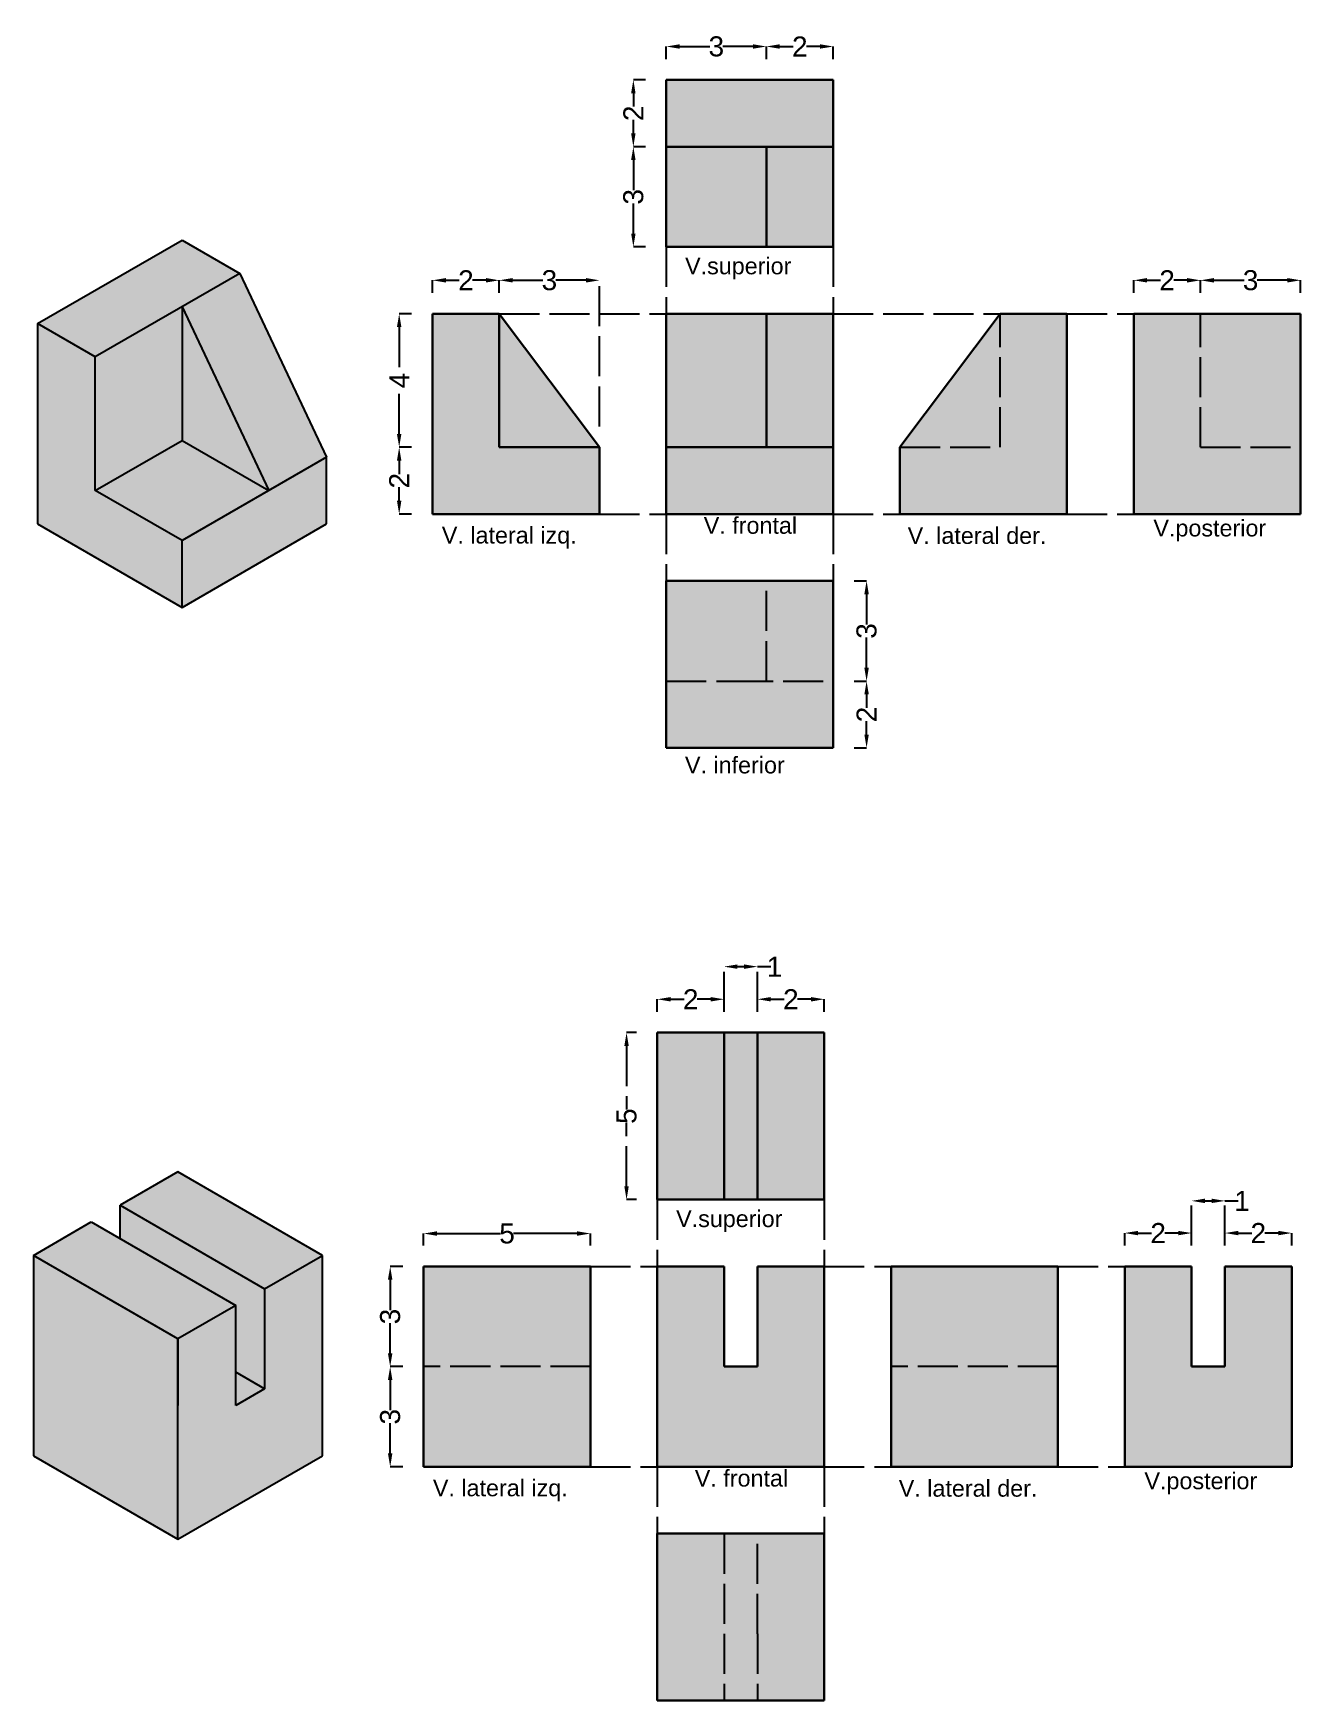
# Model space of a CAD drawing. Header units: millimetres. Extents: x 1502 to 1798, y 2224 to 2310.
# Drawn here: x 1712.82 to 1750.77, y 2253.6 to 2303.52 of the extents above; entities that cross this region are included whole.
import ezdxf

# ---------------------------------------------------------------- set-up
doc = ezdxf.new("R2010")
doc.units = ezdxf.units.MM
doc.header["$LTSCALE"] = 0.1
doc.linetypes.add('ACAD_ISO02W100', pattern=[15, 12, -3])
doc.styles.get("Standard").update_dxf_attribs({"font": 'arial.ttf'})
doc.dimstyles.new('ISO-25', dxfattribs={"dimtxt": 0.6, "dimasz": 0.4, "dimexe": 0, "dimexo": 0.625, "dimgap": 0, "dimtad": 0, "dimtxsty": 'Standard', "dimcen": 2.5, "dimadec": 0, "dimazin": 0, "dimtfac": 1, "dimtmove": 0, "dimatfit": 3, "dimfxl": 1, "dimarcsym": 0})

# ---------------------------------------------------------------- blocks, each defined once
blk = doc.blocks.new('*D22')
at = {"color": 0, "linetype": 'ACAD_ISO02W100', "lineweight": -2, "transparency": 16777216}
for p, q in [((1734.775, 2302.752), (1734.775, 2303.127)), ((1735.175, 2303.127), (1735.576, 2303.127)), ((1736.375, 2303.127), (1735.974, 2303.127)), ((1736.775, 2302.752), (1736.775, 2303.127))]:
    blk.add_line(p, q, dxfattribs=at)
at = {"color": 0, "linetype": 'ACAD_ISO02W100', "transparency": 16777216}
for points in [[(1735.175, 2303.194), (1735.175, 2303.061), (1734.775, 2303.127)], [(1736.375, 2303.194), (1736.375, 2303.061), (1736.775, 2303.127)]]:
    blk.add_solid(points, dxfattribs=at)
at = {"layer": 'Defpoints', "color": 0, "linetype": 'ACAD_ISO02W100', "transparency": 16777216}
for p in [(1734.775, 2303.127), (1734.775, 2302.127), (1736.775, 2302.127)]:
    blk.add_point(p, dxfattribs=at)
at = {"color": 0, "linetype": 'ACAD_ISO02W100', "transparency": 16777216, "insert": (1735.775, 2303.127), "char_height": 0.6, "attachment_point": 5}
blk.add_mtext('2', dxfattribs=at)
blk = doc.blocks.new('*D23')
at = {"color": 0, "linetype": 'ACAD_ISO02W100', "lineweight": -2, "transparency": 16777216}
for p, q in [((1731.775, 2302.752), (1731.775, 2303.127)), ((1732.175, 2303.127), (1733.079, 2303.127)), ((1734.375, 2303.127), (1733.471, 2303.127)), ((1734.775, 2302.752), (1734.775, 2303.127))]:
    blk.add_line(p, q, dxfattribs=at)
at = {"color": 0, "linetype": 'ACAD_ISO02W100', "transparency": 16777216}
for points in [[(1732.175, 2303.194), (1732.175, 2303.061), (1731.775, 2303.127)], [(1734.375, 2303.194), (1734.375, 2303.061), (1734.775, 2303.127)]]:
    blk.add_solid(points, dxfattribs=at)
at = {"layer": 'Defpoints', "color": 0, "linetype": 'ACAD_ISO02W100', "transparency": 16777216}
for p in [(1731.775, 2303.127), (1731.775, 2302.127), (1734.775, 2302.127)]:
    blk.add_point(p, dxfattribs=at)
at = {"color": 0, "linetype": 'ACAD_ISO02W100', "transparency": 16777216, "insert": (1733.275, 2303.127), "char_height": 0.6, "attachment_point": 5}
blk.add_mtext('3', dxfattribs=at)
blk = doc.blocks.new('*D24')
at = {"color": 0, "linetype": 'ACAD_ISO02W100', "lineweight": -2, "transparency": 16777216}
for p, q in [((1731.15, 2300.127), (1730.79, 2300.127)), ((1730.79, 2299.727), (1730.79, 2298.824)), ((1730.79, 2297.527), (1730.79, 2298.431)), ((1731.15, 2297.127), (1730.79, 2297.127))]:
    blk.add_line(p, q, dxfattribs=at)
at = {"color": 0, "linetype": 'ACAD_ISO02W100', "transparency": 16777216}
for points in [[(1730.723, 2299.727), (1730.856, 2299.727), (1730.79, 2300.127)], [(1730.723, 2297.527), (1730.856, 2297.527), (1730.79, 2297.127)]]:
    blk.add_solid(points, dxfattribs=at)
at = {"layer": 'Defpoints', "color": 0, "linetype": 'ACAD_ISO02W100', "transparency": 16777216}
for p in [(1730.79, 2300.127), (1731.775, 2300.127), (1731.775, 2297.127)]:
    blk.add_point(p, dxfattribs=at)
at = {"color": 0, "linetype": 'ACAD_ISO02W100', "transparency": 16777216, "insert": (1730.79, 2298.627), "char_height": 0.6, "attachment_point": 5, "rotation": 90}
blk.add_mtext('3', dxfattribs=at)
blk = doc.blocks.new('*D25')
at = {"color": 0, "linetype": 'ACAD_ISO02W100', "lineweight": -2, "transparency": 16777216}
for p, q in [((1731.15, 2302.127), (1730.79, 2302.127)), ((1730.79, 2301.727), (1730.79, 2301.326)), ((1730.79, 2300.527), (1730.79, 2300.929)), ((1731.15, 2300.127), (1730.79, 2300.127))]:
    blk.add_line(p, q, dxfattribs=at)
at = {"color": 0, "linetype": 'ACAD_ISO02W100', "transparency": 16777216}
for points in [[(1730.723, 2301.727), (1730.856, 2301.727), (1730.79, 2302.127)], [(1730.723, 2300.527), (1730.856, 2300.527), (1730.79, 2300.127)]]:
    blk.add_solid(points, dxfattribs=at)
at = {"layer": 'Defpoints', "color": 0, "linetype": 'ACAD_ISO02W100', "transparency": 16777216}
for p in [(1730.79, 2302.127), (1731.775, 2302.127), (1731.775, 2300.127)]:
    blk.add_point(p, dxfattribs=at)
at = {"color": 0, "linetype": 'ACAD_ISO02W100', "transparency": 16777216, "insert": (1730.79, 2301.127), "char_height": 0.6, "attachment_point": 5, "rotation": 90}
blk.add_mtext('2', dxfattribs=at)
blk = doc.blocks.new('*D28')
at = {"color": 0, "linetype": 'ACAD_ISO02W100', "lineweight": -2, "transparency": 16777216}
for p, q in [((1724.775, 2295.752), (1724.775, 2296.127)), ((1725.175, 2296.127), (1725.576, 2296.127)), ((1726.375, 2296.127), (1725.974, 2296.127)), ((1726.775, 2295.752), (1726.775, 2296.127))]:
    blk.add_line(p, q, dxfattribs=at)
at = {"color": 0, "linetype": 'ACAD_ISO02W100', "transparency": 16777216}
for points in [[(1725.175, 2296.194), (1725.175, 2296.061), (1724.775, 2296.127)], [(1726.375, 2296.194), (1726.375, 2296.061), (1726.775, 2296.127)]]:
    blk.add_solid(points, dxfattribs=at)
at = {"layer": 'Defpoints', "color": 0, "linetype": 'ACAD_ISO02W100', "transparency": 16777216}
for p in [(1726.775, 2296.127), (1724.775, 2295.127), (1726.775, 2295.127)]:
    blk.add_point(p, dxfattribs=at)
at = {"color": 0, "linetype": 'ACAD_ISO02W100', "transparency": 16777216, "insert": (1725.775, 2296.127), "char_height": 0.6, "attachment_point": 5}
blk.add_mtext('2', dxfattribs=at)
blk = doc.blocks.new('*D29')
at = {"color": 0, "linetype": 'ACAD_ISO02W100', "lineweight": -2, "transparency": 16777216}
for p, q in [((1726.775, 2295.752), (1726.775, 2296.127)), ((1727.175, 2296.127), (1728.079, 2296.127)), ((1729.375, 2296.127), (1728.471, 2296.127)), ((1729.775, 2291.752), (1729.775, 2296.127))]:
    blk.add_line(p, q, dxfattribs=at)
at = {"color": 0, "linetype": 'ACAD_ISO02W100', "transparency": 16777216}
for points in [[(1727.175, 2296.194), (1727.175, 2296.061), (1726.775, 2296.127)], [(1729.375, 2296.194), (1729.375, 2296.061), (1729.775, 2296.127)]]:
    blk.add_solid(points, dxfattribs=at)
at = {"layer": 'Defpoints', "color": 0, "linetype": 'ACAD_ISO02W100', "transparency": 16777216}
for p in [(1729.775, 2296.127), (1726.775, 2295.127), (1729.775, 2291.127)]:
    blk.add_point(p, dxfattribs=at)
at = {"color": 0, "linetype": 'ACAD_ISO02W100', "transparency": 16777216, "insert": (1728.275, 2296.127), "char_height": 0.6, "attachment_point": 5}
blk.add_mtext('3', dxfattribs=at)
blk = doc.blocks.new('*D30')
at = {"color": 0, "linetype": 'ACAD_ISO02W100', "lineweight": -2, "transparency": 16777216}
for p, q in [((1724.15, 2295.127), (1723.777, 2295.127)), ((1723.777, 2294.727), (1723.777, 2293.335)), ((1723.777, 2291.527), (1723.777, 2292.92)), ((1724.15, 2291.127), (1723.777, 2291.127))]:
    blk.add_line(p, q, dxfattribs=at)
at = {"color": 0, "linetype": 'ACAD_ISO02W100', "transparency": 16777216}
for points in [[(1723.71, 2294.727), (1723.843, 2294.727), (1723.777, 2295.127)], [(1723.71, 2291.527), (1723.843, 2291.527), (1723.777, 2291.127)]]:
    blk.add_solid(points, dxfattribs=at)
at = {"layer": 'Defpoints', "color": 0, "linetype": 'ACAD_ISO02W100', "transparency": 16777216}
for p in [(1724.775, 2295.127), (1723.777, 2291.127), (1724.775, 2291.127)]:
    blk.add_point(p, dxfattribs=at)
at = {"color": 0, "linetype": 'ACAD_ISO02W100', "transparency": 16777216, "insert": (1723.777, 2293.127), "char_height": 0.6, "attachment_point": 5, "rotation": 90}
blk.add_mtext('4', dxfattribs=at)
blk = doc.blocks.new('*D31')
at = {"color": 0, "linetype": 'ACAD_ISO02W100', "lineweight": -2, "transparency": 16777216}
for p, q in [((1724.15, 2291.127), (1723.777, 2291.127)), ((1723.777, 2290.727), (1723.777, 2290.326)), ((1723.777, 2289.527), (1723.777, 2289.929)), ((1724.15, 2289.127), (1723.777, 2289.127))]:
    blk.add_line(p, q, dxfattribs=at)
at = {"color": 0, "linetype": 'ACAD_ISO02W100', "transparency": 16777216}
for points in [[(1723.71, 2290.727), (1723.843, 2290.727), (1723.777, 2291.127)], [(1723.71, 2289.527), (1723.843, 2289.527), (1723.777, 2289.127)]]:
    blk.add_solid(points, dxfattribs=at)
at = {"layer": 'Defpoints', "color": 0, "linetype": 'ACAD_ISO02W100', "transparency": 16777216}
for p in [(1724.775, 2291.127), (1723.777, 2289.127), (1724.775, 2289.127)]:
    blk.add_point(p, dxfattribs=at)
at = {"color": 0, "linetype": 'ACAD_ISO02W100', "transparency": 16777216, "insert": (1723.777, 2290.127), "char_height": 0.6, "attachment_point": 5, "rotation": 90}
blk.add_mtext('2', dxfattribs=at)
blk = doc.blocks.new('*D46')
at = {"color": 0, "linetype": 'ACAD_ISO02W100', "lineweight": -2, "transparency": 16777216}
for p, q in [((1731.507, 2274.226), (1731.507, 2274.601)), ((1731.907, 2274.601), (1732.308, 2274.601)), ((1733.107, 2274.601), (1732.705, 2274.601)), ((1733.507, 2274.226), (1733.507, 2274.601))]:
    blk.add_line(p, q, dxfattribs=at)
at = {"color": 0, "linetype": 'ACAD_ISO02W100', "transparency": 16777216}
for points in [[(1731.907, 2274.667), (1731.907, 2274.534), (1731.507, 2274.601)], [(1733.107, 2274.667), (1733.107, 2274.534), (1733.507, 2274.601)]]:
    blk.add_solid(points, dxfattribs=at)
at = {"layer": 'Defpoints', "color": 0, "linetype": 'ACAD_ISO02W100', "transparency": 16777216}
for p in [(1733.507, 2274.601), (1731.507, 2273.601), (1733.507, 2273.601)]:
    blk.add_point(p, dxfattribs=at)
at = {"color": 0, "linetype": 'ACAD_ISO02W100', "transparency": 16777216, "insert": (1732.507, 2274.601), "char_height": 0.6, "attachment_point": 5}
blk.add_mtext('2', dxfattribs=at)
blk = doc.blocks.new('*D48')
at = {"color": 0, "linetype": 'ACAD_ISO02W100', "lineweight": -2, "transparency": 16777216}
for p, q in [((1734.507, 2274.226), (1734.507, 2274.601)), ((1734.907, 2274.601), (1735.308, 2274.601)), ((1736.107, 2274.601), (1735.705, 2274.601)), ((1736.507, 2274.226), (1736.507, 2274.601))]:
    blk.add_line(p, q, dxfattribs=at)
at = {"color": 0, "linetype": 'ACAD_ISO02W100', "transparency": 16777216}
for points in [[(1734.907, 2274.667), (1734.907, 2274.534), (1734.507, 2274.601)], [(1736.107, 2274.667), (1736.107, 2274.534), (1736.507, 2274.601)]]:
    blk.add_solid(points, dxfattribs=at)
at = {"layer": 'Defpoints', "color": 0, "linetype": 'ACAD_ISO02W100', "transparency": 16777216}
for p in [(1736.507, 2274.601), (1734.507, 2273.601), (1736.507, 2273.601)]:
    blk.add_point(p, dxfattribs=at)
at = {"color": 0, "linetype": 'ACAD_ISO02W100', "transparency": 16777216, "insert": (1735.507, 2274.601), "char_height": 0.6, "attachment_point": 5}
blk.add_mtext('2', dxfattribs=at)
blk = doc.blocks.new('*D49')
at = {"color": 0, "linetype": 'ACAD_ISO02W100', "lineweight": -2, "transparency": 16777216}
for p, q in [((1730.882, 2273.601), (1730.586, 2273.601)), ((1730.586, 2273.201), (1730.586, 2271.3)), ((1730.586, 2269.001), (1730.586, 2270.902)), ((1730.882, 2268.601), (1730.586, 2268.601))]:
    blk.add_line(p, q, dxfattribs=at)
at = {"color": 0, "linetype": 'ACAD_ISO02W100', "transparency": 16777216}
for points in [[(1730.519, 2273.201), (1730.652, 2273.201), (1730.586, 2273.601)], [(1730.519, 2269.001), (1730.652, 2269.001), (1730.586, 2268.601)]]:
    blk.add_solid(points, dxfattribs=at)
at = {"layer": 'Defpoints', "color": 0, "linetype": 'ACAD_ISO02W100', "transparency": 16777216}
for p in [(1730.586, 2273.601), (1731.507, 2273.601), (1731.507, 2268.601)]:
    blk.add_point(p, dxfattribs=at)
at = {"color": 0, "linetype": 'ACAD_ISO02W100', "transparency": 16777216, "insert": (1730.586, 2271.101), "char_height": 0.6, "attachment_point": 5, "rotation": 90}
blk.add_mtext('5', dxfattribs=at)
blk = doc.blocks.new('*D51')
at = {"color": 0, "linetype": 'ACAD_ISO02W100', "lineweight": -2, "transparency": 16777216}
for p, q in [((1723.882, 2266.601), (1723.507, 2266.601)), ((1723.507, 2266.201), (1723.507, 2265.297)), ((1723.507, 2264.001), (1723.507, 2264.904)), ((1723.882, 2263.601), (1723.507, 2263.601))]:
    blk.add_line(p, q, dxfattribs=at)
at = {"color": 0, "linetype": 'ACAD_ISO02W100', "transparency": 16777216}
for points in [[(1723.44, 2266.201), (1723.573, 2266.201), (1723.507, 2266.601)], [(1723.44, 2264.001), (1723.573, 2264.001), (1723.507, 2263.601)]]:
    blk.add_solid(points, dxfattribs=at)
at = {"layer": 'Defpoints', "color": 0, "linetype": 'ACAD_ISO02W100', "transparency": 16777216}
for p in [(1724.507, 2266.601), (1723.507, 2263.601), (1724.507, 2263.601)]:
    blk.add_point(p, dxfattribs=at)
at = {"color": 0, "linetype": 'ACAD_ISO02W100', "transparency": 16777216, "insert": (1723.507, 2265.101), "char_height": 0.6, "attachment_point": 5, "rotation": 90}
blk.add_mtext('3', dxfattribs=at)
blk = doc.blocks.new('*D52')
at = {"color": 0, "linetype": 'ACAD_ISO02W100', "lineweight": -2, "transparency": 16777216}
for p, q in [((1723.882, 2263.601), (1723.507, 2263.601)), ((1723.507, 2263.201), (1723.507, 2262.297)), ((1723.507, 2261.001), (1723.507, 2261.904)), ((1723.882, 2260.601), (1723.507, 2260.601))]:
    blk.add_line(p, q, dxfattribs=at)
at = {"color": 0, "linetype": 'ACAD_ISO02W100', "transparency": 16777216}
for points in [[(1723.44, 2263.201), (1723.573, 2263.201), (1723.507, 2263.601)], [(1723.44, 2261.001), (1723.573, 2261.001), (1723.507, 2260.601)]]:
    blk.add_solid(points, dxfattribs=at)
at = {"layer": 'Defpoints', "color": 0, "linetype": 'ACAD_ISO02W100', "transparency": 16777216}
for p in [(1724.507, 2263.601), (1723.507, 2260.601), (1724.507, 2260.601)]:
    blk.add_point(p, dxfattribs=at)
at = {"color": 0, "linetype": 'ACAD_ISO02W100', "transparency": 16777216, "insert": (1723.507, 2262.101), "char_height": 0.6, "attachment_point": 5, "rotation": 90}
blk.add_mtext('3', dxfattribs=at)
blk = doc.blocks.new('*D70')
at = {"color": 0, "linetype": 'ACAD_ISO02W100', "lineweight": -2, "transparency": 16777216}
for p, q in [((1737.4, 2284.127), (1737.775, 2284.127)), ((1737.775, 2283.727), (1737.775, 2283.326)), ((1737.775, 2282.527), (1737.775, 2282.929)), ((1737.4, 2282.127), (1737.775, 2282.127))]:
    blk.add_line(p, q, dxfattribs=at)
at = {"color": 0, "linetype": 'ACAD_ISO02W100', "transparency": 16777216}
for points in [[(1737.708, 2283.727), (1737.842, 2283.727), (1737.775, 2284.127)], [(1737.708, 2282.527), (1737.842, 2282.527), (1737.775, 2282.127)]]:
    blk.add_solid(points, dxfattribs=at)
at = {"layer": 'Defpoints', "color": 0, "linetype": 'ACAD_ISO02W100', "transparency": 16777216}
for p in [(1736.775, 2284.127), (1737.775, 2284.127), (1736.775, 2282.127)]:
    blk.add_point(p, dxfattribs=at)
at = {"color": 0, "linetype": 'ACAD_ISO02W100', "transparency": 16777216, "insert": (1737.775, 2283.127), "char_height": 0.6, "attachment_point": 5, "rotation": 90}
blk.add_mtext('2', dxfattribs=at)
blk = doc.blocks.new('*D71')
at = {"color": 0, "linetype": 'ACAD_ISO02W100', "lineweight": -2, "transparency": 16777216}
for p, q in [((1737.4, 2287.127), (1737.775, 2287.127)), ((1737.775, 2286.727), (1737.775, 2285.824)), ((1737.775, 2284.527), (1737.775, 2285.431)), ((1737.4, 2284.127), (1737.775, 2284.127))]:
    blk.add_line(p, q, dxfattribs=at)
at = {"color": 0, "linetype": 'ACAD_ISO02W100', "transparency": 16777216}
for points in [[(1737.708, 2286.727), (1737.842, 2286.727), (1737.775, 2287.127)], [(1737.708, 2284.527), (1737.842, 2284.527), (1737.775, 2284.127)]]:
    blk.add_solid(points, dxfattribs=at)
at = {"layer": 'Defpoints', "color": 0, "linetype": 'ACAD_ISO02W100', "transparency": 16777216}
for p in [(1736.775, 2287.127), (1737.775, 2287.127), (1736.775, 2284.127)]:
    blk.add_point(p, dxfattribs=at)
at = {"color": 0, "linetype": 'ACAD_ISO02W100', "transparency": 16777216, "insert": (1737.775, 2285.627), "char_height": 0.6, "attachment_point": 5, "rotation": 90}
blk.add_mtext('3', dxfattribs=at)
blk = doc.blocks.new('*D76')
at = {"color": 0, "linetype": 'ACAD_ISO02W100', "lineweight": -2, "transparency": 16777216}
for p, q in [((1745.507, 2267.226), (1745.507, 2267.601)), ((1745.907, 2267.601), (1746.308, 2267.601)), ((1747.107, 2267.601), (1746.705, 2267.601)), ((1747.507, 2267.226), (1747.507, 2267.601))]:
    blk.add_line(p, q, dxfattribs=at)
at = {"color": 0, "linetype": 'ACAD_ISO02W100', "transparency": 16777216}
for points in [[(1745.907, 2267.667), (1745.907, 2267.534), (1745.507, 2267.601)], [(1747.107, 2267.667), (1747.107, 2267.534), (1747.507, 2267.601)]]:
    blk.add_solid(points, dxfattribs=at)
at = {"layer": 'Defpoints', "color": 0, "linetype": 'ACAD_ISO02W100', "transparency": 16777216}
for p in [(1747.507, 2267.601), (1745.507, 2266.601), (1747.507, 2266.601)]:
    blk.add_point(p, dxfattribs=at)
at = {"color": 0, "linetype": 'ACAD_ISO02W100', "transparency": 16777216, "insert": (1746.507, 2267.601), "char_height": 0.6, "attachment_point": 5}
blk.add_mtext('2', dxfattribs=at)
blk = doc.blocks.new('*D78')
at = {"color": 0, "linetype": 'ACAD_ISO02W100', "lineweight": -2, "transparency": 16777216}
for p, q in [((1748.507, 2267.226), (1748.507, 2267.601)), ((1748.907, 2267.601), (1749.308, 2267.601)), ((1750.107, 2267.601), (1749.705, 2267.601)), ((1750.507, 2267.226), (1750.507, 2267.601))]:
    blk.add_line(p, q, dxfattribs=at)
at = {"color": 0, "linetype": 'ACAD_ISO02W100', "transparency": 16777216}
for points in [[(1748.907, 2267.667), (1748.907, 2267.534), (1748.507, 2267.601)], [(1750.107, 2267.667), (1750.107, 2267.534), (1750.507, 2267.601)]]:
    blk.add_solid(points, dxfattribs=at)
at = {"layer": 'Defpoints', "color": 0, "linetype": 'ACAD_ISO02W100', "transparency": 16777216}
for p in [(1750.507, 2267.601), (1748.507, 2266.601), (1750.507, 2266.601)]:
    blk.add_point(p, dxfattribs=at)
at = {"color": 0, "linetype": 'ACAD_ISO02W100', "transparency": 16777216, "insert": (1749.507, 2267.601), "char_height": 0.6, "attachment_point": 5}
blk.add_mtext('2', dxfattribs=at)
blk = doc.blocks.new('*D83')
at = {"color": 0, "linetype": 'ACAD_ISO02W100', "lineweight": -2, "transparency": 16777216}
for p, q in [((1747.775, 2295.752), (1747.775, 2296.127)), ((1748.175, 2296.127), (1749.079, 2296.127)), ((1750.375, 2296.127), (1749.471, 2296.127)), ((1750.775, 2295.752), (1750.775, 2296.127))]:
    blk.add_line(p, q, dxfattribs=at)
at = {"color": 0, "linetype": 'ACAD_ISO02W100', "transparency": 16777216}
for points in [[(1748.175, 2296.194), (1748.175, 2296.061), (1747.775, 2296.127)], [(1750.375, 2296.194), (1750.375, 2296.061), (1750.775, 2296.127)]]:
    blk.add_solid(points, dxfattribs=at)
at = {"layer": 'Defpoints', "color": 0, "linetype": 'ACAD_ISO02W100', "transparency": 16777216}
for p in [(1747.775, 2296.127), (1747.775, 2295.127), (1750.775, 2295.127)]:
    blk.add_point(p, dxfattribs=at)
at = {"color": 0, "linetype": 'ACAD_ISO02W100', "transparency": 16777216, "insert": (1749.275, 2296.127), "char_height": 0.6, "attachment_point": 5}
blk.add_mtext('3', dxfattribs=at)
blk = doc.blocks.new('*D84')
at = {"color": 0, "linetype": 'ACAD_ISO02W100', "lineweight": -2, "transparency": 16777216}
for p, q in [((1745.775, 2295.752), (1745.775, 2296.127)), ((1746.175, 2296.127), (1746.576, 2296.127)), ((1747.375, 2296.127), (1746.974, 2296.127)), ((1747.775, 2295.752), (1747.775, 2296.127))]:
    blk.add_line(p, q, dxfattribs=at)
at = {"color": 0, "linetype": 'ACAD_ISO02W100', "transparency": 16777216}
for points in [[(1746.175, 2296.194), (1746.175, 2296.061), (1745.775, 2296.127)], [(1747.375, 2296.194), (1747.375, 2296.061), (1747.775, 2296.127)]]:
    blk.add_solid(points, dxfattribs=at)
at = {"layer": 'Defpoints', "color": 0, "linetype": 'ACAD_ISO02W100', "transparency": 16777216}
for p in [(1745.775, 2296.127), (1745.775, 2295.127), (1747.775, 2295.127)]:
    blk.add_point(p, dxfattribs=at)
at = {"color": 0, "linetype": 'ACAD_ISO02W100', "transparency": 16777216, "insert": (1746.775, 2296.127), "char_height": 0.6, "attachment_point": 5}
blk.add_mtext('2', dxfattribs=at)
blk = doc.blocks.new('*D130')
at = {"color": 0, "linetype": 'ACAD_ISO02W100', "lineweight": -2, "transparency": 16777216}
for p, q in [((1733.507, 2274.226), (1733.507, 2275.577)), ((1733.907, 2275.577), (1734.107, 2275.577)), ((1734.507, 2274.226), (1734.507, 2275.577)), ((1734.507, 2275.577), (1734.907, 2275.577))]:
    blk.add_line(p, q, dxfattribs=at)
at = {"color": 0, "linetype": 'ACAD_ISO02W100', "transparency": 16777216}
for points in [[(1733.907, 2275.644), (1733.907, 2275.511), (1733.507, 2275.577)], [(1734.107, 2275.644), (1734.107, 2275.511), (1734.507, 2275.577)]]:
    blk.add_solid(points, dxfattribs=at)
at = {"layer": 'Defpoints', "color": 0, "linetype": 'ACAD_ISO02W100', "transparency": 16777216}
for p in [(1734.507, 2275.577), (1733.507, 2273.601), (1734.507, 2273.601)]:
    blk.add_point(p, dxfattribs=at)
at = {"color": 0, "linetype": 'ACAD_ISO02W100', "transparency": 16777216, "insert": (1735.017, 2275.577), "char_height": 0.6, "attachment_point": 5}
blk.add_mtext('1', dxfattribs=at)
blk = doc.blocks.new('*D131')
at = {"color": 0, "linetype": 'ACAD_ISO02W100', "lineweight": -2, "transparency": 16777216}
for p, q in [((1747.507, 2267.226), (1747.507, 2268.564)), ((1747.907, 2268.564), (1748.107, 2268.564)), ((1748.507, 2267.226), (1748.507, 2268.564)), ((1748.507, 2268.564), (1748.907, 2268.564))]:
    blk.add_line(p, q, dxfattribs=at)
at = {"color": 0, "linetype": 'ACAD_ISO02W100', "transparency": 16777216}
for points in [[(1747.907, 2268.631), (1747.907, 2268.498), (1747.507, 2268.564)], [(1748.107, 2268.631), (1748.107, 2268.498), (1748.507, 2268.564)]]:
    blk.add_solid(points, dxfattribs=at)
at = {"layer": 'Defpoints', "color": 0, "linetype": 'ACAD_ISO02W100', "transparency": 16777216}
for p in [(1748.507, 2268.564), (1747.507, 2266.601), (1748.507, 2266.601)]:
    blk.add_point(p, dxfattribs=at)
at = {"color": 0, "linetype": 'ACAD_ISO02W100', "transparency": 16777216, "insert": (1749.017, 2268.564), "char_height": 0.6, "attachment_point": 5}
blk.add_mtext('1', dxfattribs=at)
blk = doc.blocks.new('*D150')
at = {"color": 0, "lineweight": -2, "transparency": 16777216}
for p, q in [((1724.507, 2267.226), (1724.507, 2267.586)), ((1724.907, 2267.586), (1726.808, 2267.586)), ((1729.107, 2267.586), (1727.205, 2267.586)), ((1729.507, 2267.226), (1729.507, 2267.586))]:
    blk.add_line(p, q, dxfattribs=at)
at = {"color": 0, "transparency": 16777216}
for points in [[(1724.907, 2267.653), (1724.907, 2267.52), (1724.507, 2267.586)], [(1729.107, 2267.653), (1729.107, 2267.52), (1729.507, 2267.586)]]:
    blk.add_solid(points, dxfattribs=at)
at = {"layer": 'Defpoints', "color": 0, "transparency": 16777216}
for p in [(1729.507, 2267.586), (1724.507, 2266.601), (1729.507, 2266.601)]:
    blk.add_point(p, dxfattribs=at)
at = {"color": 0, "transparency": 16777216, "insert": (1727.007, 2267.586), "char_height": 0.6, "attachment_point": 5}
blk.add_mtext('5', dxfattribs=at)

msp = doc.modelspace()

# ---------------------------------------------------------------- hatches: boundary and pattern name
at = {"lineweight": 30, "true_color": 0x642165}
h = msp.add_hatch(color=219, dxfattribs=at)
h.dxf.hatch_style = 1
h.paths.add_polyline_path([(1731.775, 2302.127), (1731.775, 2300.127), (1736.775, 2300.127), (1736.775, 2302.127)])
at = {"lineweight": 30, "true_color": 0xfeeab9}
h = msp.add_hatch(color=254, dxfattribs=at)
h.dxf.hatch_style = 1
h.paths.add_polyline_path([(1717.273, 2288.332), (1719.871, 2289.832), (1717.273, 2291.332), (1714.675, 2289.832)])
h.paths.add_polyline_path([(1734.775, 2297.127), (1734.775, 2300.127), (1731.775, 2300.127), (1731.775, 2297.127)])
at = {"lineweight": 30}
h = msp.add_hatch(color=6, dxfattribs=at)
h.dxf.hatch_style = 1
h.paths.add_polyline_path([(1734.775, 2297.127), (1736.775, 2297.127), (1736.775, 2300.127), (1734.775, 2300.127)])
at = {"linetype": 'Continuous', "true_color": 0x642165}
h = msp.add_hatch(color=219, dxfattribs=at)
h.dxf.hatch_style = 1
h.paths.add_polyline_path([(1719.005, 2296.332), (1717.273, 2297.332), (1712.943, 2294.832), (1714.675, 2293.832)])
at = {"linetype": 'Continuous'}
h = msp.add_hatch(color=6, dxfattribs=at)
h.dxf.hatch_style = 1
h.paths.add_polyline_path([(1719.005, 2296.332), (1717.273, 2295.332), (1719.871, 2289.832), (1721.603, 2290.832)])
at = {"lineweight": 30, "true_color": 0xd19cc7}
h = msp.add_hatch(color=9, dxfattribs=at)
h.dxf.hatch_style = 1
h.paths.add_polyline_path([(1717.273, 2286.332), (1717.273, 2288.332), (1714.675, 2289.832), (1714.675, 2293.832), (1712.943, 2294.832), (1712.943, 2288.832)])
h.paths.add_polyline_path([(1726.775, 2291.127), (1726.775, 2295.127), (1724.775, 2295.127), (1724.775, 2289.127), (1729.775, 2289.127), (1729.775, 2291.127)])
at = {"lineweight": 30, "true_color": 0xddb3d4}
h = msp.add_hatch(color=254, dxfattribs=at)
h.dxf.hatch_style = 1
h.paths.add_polyline_path([(1717.273, 2288.332), (1714.675, 2289.832), (1714.675, 2293.832), (1712.943, 2294.832), (1712.943, 2288.832), (1717.273, 2286.332)])
h.paths.add_polyline_path([(1738.775, 2289.127), (1743.775, 2289.127), (1743.775, 2295.127), (1741.775, 2295.127), (1741.775, 2291.127), (1738.775, 2291.127)])
at = {"linetype": 'Continuous', "true_color": 0x93278f}
h = msp.add_hatch(color=217, dxfattribs=at)
h.dxf.hatch_style = 1
h.paths.add_polyline_path([(1714.675, 2289.832), (1717.273, 2291.332), (1717.273, 2295.332), (1714.675, 2293.832)])
at = {"lineweight": 30, "true_color": 0x93278f}
h = msp.add_hatch(color=217, dxfattribs=at)
h.dxf.hatch_style = 1
h.paths.add_polyline_path([(1717.273, 2291.332), (1717.273, 2295.332), (1714.675, 2293.832), (1714.675, 2289.832)])
h.paths.add_polyline_path([(1731.775, 2291.127), (1734.775, 2291.127), (1734.775, 2295.127), (1731.775, 2295.127)])
at = {"linetype": 'Continuous', "true_color": 0xffffff}
h = msp.add_hatch(color=7, dxfattribs=at)
h.dxf.hatch_style = 1
h.paths.add_polyline_path([(1717.273, 2291.332), (1719.871, 2289.832), (1717.273, 2295.332)])
at = {"lineweight": 30, "true_color": 0xffffff}
h = msp.add_hatch(color=7, dxfattribs=at)
h.dxf.hatch_style = 1
h.paths.add_polyline_path([(1729.775, 2291.127), (1726.775, 2295.127), (1726.775, 2291.127)])
at = {"lineweight": 30}
h = msp.add_hatch(color=6, dxfattribs=at)
h.dxf.hatch_style = 1
h.paths.add_polyline_path([(1734.775, 2291.127), (1736.775, 2291.127), (1736.775, 2295.127), (1734.775, 2295.127)])
at = {"lineweight": 30, "true_color": 0xffffff}
h = msp.add_hatch(color=7, dxfattribs=at)
h.dxf.hatch_style = 1
h.paths.add_polyline_path([(1738.775, 2291.127), (1741.775, 2291.127), (1741.775, 2295.127)])
at = {"lineweight": 30, "true_color": 0xddb3d4}
h = msp.add_hatch(color=254, dxfattribs=at)
h.dxf.hatch_style = 1
h.paths.add_polyline_path([(1738.775, 2291.127), (1741.775, 2291.127), (1741.775, 2295.127)])
at = {"linetype": 'ACAD_ISO02W100', "lineweight": 30, "true_color": 0x636466}
h = msp.add_hatch(color=251, dxfattribs=at)
h.dxf.hatch_style = 1
h.paths.add_polyline_path([(1750.775, 2291.127), (1745.775, 2291.127), (1745.775, 2289.127), (1750.775, 2289.127)])
h.paths.add_polyline_path([(1750.775, 2294.127), (1750.775, 2295.127), (1745.775, 2295.127), (1745.775, 2294.127), (1745.775, 2291.127), (1750.775, 2291.127)])
at = {"linetype": 'Continuous', "true_color": 0xddb3d4}
h = msp.add_hatch(color=254, dxfattribs=at)
h.dxf.hatch_style = 1
h.paths.add_polyline_path([(1717.273, 2286.332), (1717.273, 2288.332), (1714.675, 2289.832), (1714.675, 2293.832), (1712.943, 2294.832), (1712.943, 2288.832)])
at = {"linetype": 'Continuous', "true_color": 0xa953a0}
h = msp.add_hatch(color=215, dxfattribs=at)
h.dxf.hatch_style = 1
h.paths.add_polyline_path([(1714.675, 2289.832), (1717.273, 2288.332), (1719.871, 2289.832), (1717.273, 2291.332)])
at = {"lineweight": 30, "true_color": 0xf7abae}
h = msp.add_hatch(color=241, dxfattribs=at)
h.dxf.hatch_style = 1
h.paths.add_polyline_path([(1717.273, 2288.332), (1717.273, 2286.332), (1721.603, 2288.832), (1721.603, 2290.832)])
h.paths.add_polyline_path([(1736.775, 2289.127), (1736.775, 2291.127), (1734.775, 2291.127), (1731.775, 2291.127), (1731.775, 2289.127)])
at = {"linetype": 'Continuous', "true_color": 0xd19cc7}
h = msp.add_hatch(color=9, dxfattribs=at)
h.dxf.hatch_style = 1
h.paths.add_polyline_path([(1721.603, 2288.832), (1721.603, 2290.832), (1717.273, 2288.332), (1717.273, 2286.332)])
at = {"linetype": 'Continuous', "true_color": 0xf7abae}
h = msp.add_hatch(color=241, dxfattribs=at)
h.dxf.hatch_style = 1
h.paths.add_polyline_path([(1717.273, 2288.332), (1717.273, 2286.332), (1721.603, 2288.832), (1721.603, 2290.832)])
at = {"linetype": 'ACAD_ISO02W100', "lineweight": 30, "true_color": 0x636466}
h = msp.add_hatch(color=251, dxfattribs=at)
h.dxf.hatch_style = 1
h.paths.add_polyline_path([(1736.775, 2287.127), (1731.775, 2287.127), (1731.775, 2284.127), (1733.775, 2284.127), (1736.775, 2284.127)])
h.paths.add_polyline_path([(1736.775, 2284.127), (1733.775, 2284.127), (1731.775, 2284.127), (1731.775, 2282.127), (1736.775, 2282.127)])
at = {"lineweight": 30, "true_color": 0x293189}
h = msp.add_hatch(color=177, dxfattribs=at)
h.dxf.hatch_style = 1
h.paths.add_polyline_path([(1719.748, 2265.933), (1721.48, 2266.933), (1717.15, 2269.433), (1715.418, 2268.433)])
h.paths.add_polyline_path([(1731.507, 2268.601), (1733.507, 2268.601), (1733.507, 2273.601), (1731.507, 2273.601), (1731.507, 2271.601)])
h.paths.add_polyline_path([(1736.507, 2271.601), (1736.507, 2273.601), (1734.507, 2273.601), (1734.507, 2268.601), (1736.507, 2268.601)])
at = {"lineweight": 30, "true_color": 0x2776bb}
h = msp.add_hatch(color=152, dxfattribs=at)
h.dxf.hatch_style = 1
h.paths.add_polyline_path([(1718.882, 2262.433), (1719.748, 2262.933), (1718.882, 2263.433)])
h.paths.add_polyline_path([(1733.507, 2268.601), (1734.507, 2268.601), (1734.507, 2273.601), (1733.507, 2273.601)])
at = {"lineweight": 30, "true_color": 0x136734}
h = msp.add_hatch(color=116, dxfattribs=at)
h.dxf.hatch_style = 1
h.paths.add_polyline_path([(1731.507, 2268.601), (1733.507, 2268.601), (1733.507, 2273.601), (1731.507, 2273.601), (1731.507, 2271.601)])
at = {"linetype": 'Continuous', "true_color": 0x22346e}
h = msp.add_hatch(color=159, dxfattribs=at)
h.dxf.hatch_style = 1
h.paths.add_polyline_path([(1719.748, 2265.933), (1721.48, 2266.933), (1717.15, 2269.433), (1715.418, 2268.433)])
at = {"linetype": 'Continuous', "true_color": 0x991b1e}
h = msp.add_hatch(color=244, dxfattribs=at)
h.dxf.hatch_style = 1
h.paths.add_polyline_path([(1718.882, 2263.433), (1719.748, 2262.933), (1719.748, 2265.933), (1715.418, 2268.433), (1715.418, 2267.433), (1718.882, 2265.433)])
at = {"linetype": 'Continuous', "true_color": 0x136734}
h = msp.add_hatch(color=116, dxfattribs=at)
h.dxf.hatch_style = 1
h.paths.add_polyline_path([(1714.552, 2267.933), (1712.82, 2266.933), (1717.15, 2264.433), (1718.882, 2265.433)])
at = {"linetype": 'Continuous', "true_color": 0x727430}
h = msp.add_hatch(color=67, dxfattribs=at)
h.dxf.hatch_style = 1
h.paths.add_polyline_path([(1715.418, 2265.433), (1712.82, 2266.933), (1712.82, 2260.933), (1717.15, 2258.433), (1717.15, 2264.433)])
at = {"linetype": 'ACAD_ISO02W100', "lineweight": 30, "true_color": 0x727430}
h = msp.add_hatch(color=67, dxfattribs=at)
h.dxf.hatch_style = 1
h.paths.add_polyline_path([(1717.15, 2264.433), (1712.82, 2266.933), (1712.82, 2260.933), (1717.15, 2258.433)])
h.paths.add_polyline_path([(1729.507, 2262.601), (1729.507, 2263.601), (1724.507, 2263.601), (1724.507, 2260.601), (1729.507, 2260.601)])
h.paths.add_polyline_path([(1729.507, 2266.601), (1726.507, 2266.601), (1724.507, 2266.601), (1724.507, 2263.601), (1729.507, 2263.601)])
at = {"linetype": 'Continuous', "true_color": 0x293189}
h = msp.add_hatch(color=177, dxfattribs=at)
h.dxf.hatch_style = 1
h.paths.add_polyline_path([(1721.48, 2260.933), (1721.48, 2266.933), (1719.748, 2265.933), (1719.748, 2262.933), (1718.882, 2262.433), (1718.882, 2265.433), (1717.15, 2264.433), (1717.15, 2262.433), (1717.15, 2258.433)])
at = {"linetype": 'Continuous', "true_color": 0x93278f}
h = msp.add_hatch(color=217, dxfattribs=at)
h.dxf.hatch_style = 1
h.paths.add_polyline_path([(1721.48, 2260.933), (1721.48, 2266.933), (1719.748, 2265.933), (1719.748, 2262.933), (1718.882, 2262.433), (1718.882, 2265.433), (1717.15, 2264.433), (1717.15, 2262.433), (1717.15, 2258.433)])
at = {"linetype": 'ACAD_ISO02W100', "lineweight": 30, "true_color": 0x93278f}
h = msp.add_hatch(color=217, dxfattribs=at)
h.dxf.hatch_style = 1
h.paths.add_polyline_path([(1721.48, 2260.933), (1721.48, 2266.933), (1719.748, 2265.933), (1719.748, 2262.933), (1718.882, 2262.433), (1718.882, 2265.433), (1717.15, 2264.433), (1717.15, 2262.433), (1717.15, 2258.433)])
h.paths.add_polyline_path([(1736.507, 2260.601), (1736.507, 2262.601), (1736.507, 2266.601), (1734.507, 2266.601), (1734.507, 2263.601), (1733.507, 2263.601), (1733.507, 2266.601), (1731.507, 2266.601), (1731.507, 2262.601), (1731.507, 2260.601)])
at = {"linetype": 'ACAD_ISO02W100', "lineweight": 30, "true_color": 0x727430}
h = msp.add_hatch(color=67, dxfattribs=at)
h.dxf.hatch_style = 1
h.paths.add_polyline_path([(1743.507, 2263.601), (1738.507, 2263.601), (1738.507, 2262.601), (1738.507, 2260.601), (1743.507, 2260.601)])
h.paths.add_polyline_path([(1743.507, 2266.601), (1741.507, 2266.601), (1738.507, 2266.601), (1738.507, 2263.601), (1743.507, 2263.601)])
at = {"linetype": 'ACAD_ISO02W100', "lineweight": 30, "true_color": 0x939598}
h = msp.add_hatch(color=252, dxfattribs=at)
h.dxf.hatch_style = 1
h.paths.add_polyline_path([(1750.507, 2262.601), (1745.507, 2262.601), (1745.507, 2260.601), (1750.507, 2260.601)])
h.paths.add_polyline_path([(1748.507, 2266.601), (1748.507, 2263.601), (1747.507, 2263.601), (1747.507, 2266.601), (1745.507, 2266.601), (1745.507, 2265.601), (1745.507, 2262.601), (1750.507, 2262.601), (1750.507, 2265.601), (1750.507, 2266.601)])
at = {"linetype": 'Continuous', "true_color": 0x293189}
h = msp.add_hatch(color=177, dxfattribs=at)
h.dxf.hatch_style = 1
h.paths.add_polyline_path([(1719.748, 2262.933), (1718.882, 2263.433), (1718.882, 2262.433)])
at = {"lineweight": 30, "true_color": 0x636466}
h = msp.add_hatch(color=251, dxfattribs=at)
h.dxf.hatch_style = 1
h.paths.add_polyline_path([(1736.507, 2258.601), (1731.507, 2258.601), (1731.507, 2253.601), (1736.507, 2253.601)])

# ---------------------------------------------------------------- linework, layer by layer
at = {"linetype": 'Continuous', "lineweight": 30}
for p, q in [((1731.775, 2300.127), (1731.775, 2302.127)), ((1731.775, 2302.127), (1736.775, 2302.127)), ((1736.775, 2302.127), (1736.775, 2300.127)), ((1736.775, 2300.127), (1731.775, 2300.127)), ((1731.775, 2300.127), (1731.775, 2297.127)), ((1736.775, 2297.127), (1736.775, 2300.127)), ((1731.775, 2297.127), (1736.775, 2297.127)), ((1724.775, 2295.127), (1724.775, 2289.127)), ((1726.775, 2295.127), (1724.775, 2295.127)), ((1731.775, 2291.127), (1731.775, 2295.127)), ((1731.775, 2295.127), (1736.775, 2295.127)), ((1736.775, 2295.127), (1736.775, 2291.127)), ((1741.775, 2295.127), (1743.775, 2295.127)), ((1743.775, 2295.127), (1743.775, 2289.127)), ((1745.775, 2294.127), (1745.775, 2295.127)), ((1745.775, 2295.127), (1750.775, 2295.127)), ((1750.775, 2295.127), (1750.775, 2294.127)), ((1745.775, 2289.127), (1745.775, 2294.127)), ((1750.775, 2294.127), (1750.775, 2289.127)), ((1729.775, 2289.127), (1729.775, 2291.127)), ((1736.775, 2291.127), (1731.775, 2291.127)), ((1731.775, 2291.127), (1731.775, 2289.127)), ((1736.775, 2289.127), (1736.775, 2291.127)), ((1738.775, 2289.127), (1738.775, 2291.127)), ((1745.775, 2289.127), (1745.775, 2291.127)), ((1724.775, 2289.127), (1729.775, 2289.127)), ((1731.775, 2289.127), (1736.775, 2289.127)), ((1743.775, 2289.127), (1738.775, 2289.127)), ((1750.775, 2289.127), (1745.775, 2289.127)), ((1731.775, 2287.127), (1736.775, 2287.127)), ((1731.775, 2282.127), (1731.775, 2287.127)), ((1731.775, 2287.127), (1731.775, 2284.127)), ((1736.775, 2287.127), (1736.775, 2282.127)), ((1736.775, 2282.127), (1731.775, 2282.127)), ((1731.507, 2271.601), (1731.507, 2273.601)), ((1731.507, 2273.601), (1736.507, 2273.601)), ((1736.507, 2273.601), (1736.507, 2271.601)), ((1731.507, 2271.601), (1731.507, 2268.601)), ((1736.507, 2268.601), (1736.507, 2271.601)), ((1731.507, 2268.601), (1736.507, 2268.601)), ((1724.507, 2266.601), (1724.507, 2260.601)), ((1726.507, 2266.601), (1724.507, 2266.601)), ((1731.507, 2262.601), (1731.507, 2266.601)), ((1736.507, 2266.601), (1736.507, 2262.601)), ((1741.507, 2266.601), (1743.507, 2266.601)), ((1743.507, 2266.601), (1743.507, 2260.601)), ((1745.507, 2265.601), (1745.507, 2266.601)), ((1745.507, 2266.601), (1747.507, 2266.601)), ((1748.507, 2266.601), (1750.507, 2266.601)), ((1750.507, 2266.601), (1750.507, 2265.601)), ((1745.507, 2260.601), (1745.507, 2265.601)), ((1750.507, 2265.601), (1750.507, 2260.601)), ((1729.507, 2260.601), (1729.507, 2262.601)), ((1731.507, 2262.601), (1731.507, 2260.601)), ((1736.507, 2260.601), (1736.507, 2262.601)), ((1738.507, 2260.601), (1738.507, 2262.601)), ((1745.507, 2260.601), (1745.507, 2262.601)), ((1724.507, 2260.601), (1729.507, 2260.601)), ((1731.507, 2260.601), (1736.507, 2260.601)), ((1743.507, 2260.601), (1738.507, 2260.601)), ((1750.507, 2260.601), (1745.507, 2260.601)), ((1731.507, 2258.601), (1736.507, 2258.601)), ((1731.507, 2253.601), (1731.507, 2258.601)), ((1731.507, 2258.601), (1731.507, 2255.601)), ((1736.507, 2258.601), (1736.507, 2253.601)), ((1736.507, 2253.601), (1731.507, 2253.601))]:
    msp.add_line(p, q, dxfattribs=at)
at = {"lineweight": 30}
for p, q in [((1736.775, 2300.127), (1734.775, 2300.127)), ((1734.775, 2300.127), (1734.775, 2297.127)), ((1726.775, 2295.127), (1729.775, 2291.127)), ((1731.775, 2295.127), (1734.775, 2295.127)), ((1731.775, 2291.127), (1731.775, 2295.127)), ((1734.775, 2291.127), (1734.775, 2295.127)), ((1734.775, 2295.127), (1734.775, 2291.127)), ((1736.775, 2295.127), (1734.775, 2295.127)), ((1734.775, 2295.127), (1734.775, 2291.127)), ((1736.775, 2291.127), (1736.775, 2295.127)), ((1741.775, 2295.127), (1738.775, 2291.127)), ((1734.775, 2291.127), (1731.775, 2291.127)), ((1731.775, 2291.127), (1736.775, 2291.127)), ((1736.775, 2291.127), (1734.775, 2291.127)), ((1733.507, 2268.601), (1733.507, 2273.601)), ((1733.507, 2273.601), (1734.507, 2273.601)), ((1734.507, 2273.601), (1734.507, 2268.601)), ((1731.507, 2268.601), (1733.507, 2268.601)), ((1729.507, 2266.601), (1726.507, 2266.601)), ((1729.507, 2262.601), (1729.507, 2266.601)), ((1731.507, 2266.601), (1733.507, 2266.601)), ((1733.507, 2266.601), (1733.507, 2263.601)), ((1734.507, 2263.601), (1734.507, 2266.601)), ((1734.507, 2266.601), (1736.507, 2266.601)), ((1738.507, 2262.601), (1738.507, 2266.601)), ((1738.507, 2266.601), (1741.507, 2266.601)), ((1747.507, 2266.601), (1747.507, 2263.601)), ((1748.507, 2263.601), (1748.507, 2266.601)), ((1733.507, 2263.601), (1734.507, 2263.601)), ((1747.507, 2263.601), (1748.507, 2263.601)), ((1738.507, 2260.601), (1738.507, 2262.601))]:
    msp.add_line(p, q, dxfattribs=at)
at = {"linetype": 'Continuous'}
for p, q in [((1712.943, 2294.832), (1717.273, 2297.332)), ((1717.273, 2297.332), (1719.005, 2296.332)), ((1719.005, 2296.332), (1714.675, 2293.832)), ((1719.005, 2296.332), (1721.603, 2290.832)), ((1717.273, 2295.332), (1719.871, 2289.832)), ((1717.273, 2295.332), (1717.273, 2291.332)), ((1712.943, 2294.832), (1712.943, 2288.832)), ((1714.675, 2293.832), (1712.943, 2294.832)), ((1714.675, 2289.832), (1714.675, 2293.832)), ((1714.675, 2289.832), (1717.273, 2291.332)), ((1717.273, 2291.332), (1719.871, 2289.832)), ((1721.603, 2290.832), (1717.273, 2288.332)), ((1721.603, 2288.832), (1721.603, 2290.832)), ((1717.273, 2288.332), (1714.675, 2289.832)), ((1712.943, 2288.832), (1717.273, 2286.332)), ((1717.273, 2286.332), (1721.603, 2288.832)), ((1717.273, 2286.332), (1717.273, 2288.332)), ((1717.15, 2269.433), (1715.418, 2268.433)), ((1721.48, 2266.933), (1717.15, 2269.433)), ((1715.418, 2268.433), (1719.748, 2265.933)), ((1715.418, 2267.433), (1715.418, 2268.433)), ((1712.82, 2266.933), (1714.552, 2267.933)), ((1714.552, 2267.933), (1718.882, 2265.433)), ((1717.15, 2264.433), (1712.82, 2266.933)), ((1712.82, 2266.933), (1712.82, 2260.933)), ((1719.748, 2265.933), (1721.48, 2266.933)), ((1721.48, 2260.933), (1721.48, 2266.933)), ((1719.748, 2265.933), (1719.748, 2262.933)), ((1717.15, 2264.433), (1715.418, 2265.433)), ((1718.882, 2265.433), (1717.15, 2264.433)), ((1718.882, 2262.433), (1718.882, 2265.433)), ((1717.15, 2258.433), (1717.15, 2264.433)), ((1717.15, 2264.433), (1717.15, 2262.433)), ((1719.748, 2262.933), (1718.882, 2263.433)), ((1719.748, 2262.933), (1718.882, 2262.433)), ((1712.82, 2260.933), (1717.15, 2258.433)), ((1717.15, 2258.433), (1721.48, 2260.933))]:
    msp.add_line(p, q, dxfattribs=at)
at = {"linetype": 'ACAD_ISO02W100'}
for p, q in [((1731.775, 2297.127), (1731.775, 2295.127)), ((1736.775, 2297.127), (1736.775, 2295.127)), ((1726.775, 2295.127), (1731.775, 2295.127)), ((1736.775, 2295.127), (1741.775, 2295.127)), ((1743.775, 2295.127), (1745.775, 2295.127)), ((1747.775, 2291.127), (1747.775, 2295.127)), ((1747.775, 2291.127), (1750.775, 2291.127)), ((1729.775, 2289.127), (1731.775, 2289.127)), ((1731.775, 2289.127), (1731.775, 2287.127)), ((1736.775, 2289.127), (1738.775, 2289.127)), ((1736.775, 2289.127), (1736.775, 2287.127)), ((1743.775, 2289.127), (1745.775, 2289.127)), ((1734.775, 2284.127), (1734.775, 2287.127)), ((1731.775, 2284.127), (1733.775, 2284.127)), ((1733.775, 2284.127), (1736.775, 2284.127)), ((1731.507, 2268.601), (1731.507, 2266.601)), ((1736.507, 2268.601), (1736.507, 2266.601)), ((1729.507, 2266.601), (1731.507, 2266.601)), ((1736.507, 2266.601), (1738.507, 2266.601)), ((1743.507, 2266.601), (1745.507, 2266.601)), ((1729.507, 2263.601), (1724.507, 2263.601)), ((1743.507, 2263.601), (1738.507, 2263.601)), ((1729.507, 2260.601), (1731.507, 2260.601)), ((1731.507, 2260.601), (1731.507, 2258.601)), ((1736.507, 2260.601), (1738.507, 2260.601)), ((1736.507, 2260.601), (1736.507, 2258.601)), ((1743.507, 2260.601), (1745.507, 2260.601)), ((1733.507, 2258.601), (1733.507, 2253.601)), ((1734.507, 2255.601), (1734.507, 2258.601)), ((1734.507, 2255.601), (1734.507, 2253.601))]:
    msp.add_line(p, q, dxfattribs=at)
at = {"color": 7, "linetype": 'Continuous', "lineweight": 30, "true_color": 0xffffff}
for p, q in [((1726.775, 2291.127), (1726.775, 2295.127)), ((1729.775, 2291.127), (1726.775, 2291.127))]:
    msp.add_line(p, q, dxfattribs=at)
at = {"color": 7, "linetype": 'ACAD_ISO02W100', "true_color": 0xffffff}
for p, q in [((1741.775, 2291.127), (1741.775, 2295.127)), ((1738.775, 2291.127), (1741.775, 2291.127))]:
    msp.add_line(p, q, dxfattribs=at)

# ---------------------------------------------------------------- texts
at = {"linetype": 'ACAD_ISO02W100', "lineweight": 30, "char_height": 0.5, "attachment_point": 1}
for s, insert in [('V.superior', (1732.339, 2296.807)), ('V. frontal', (1732.898, 2289.038)), ('V.posterior', (1746.365, 2288.958)), ('V. lateral izq.', (1725.054, 2288.746)), ('V. lateral der.', (1739.006, 2288.734)), ('V. inferior', (1732.335, 2281.863)), ('V.superior', (1732.071, 2268.28)), ('V. frontal', (1732.63, 2260.511)), ('V.posterior', (1746.097, 2260.432)), ('V. lateral izq.', (1724.786, 2260.22)), ('V. lateral der.', (1738.738, 2260.208))]:
    msp.add_mtext_dynamic_manual_height_columns(s, width=4.80195, gutter_width=12.5, heights=[0], dxfattribs=dict(at, insert=insert))

# ---------------------------------------------------------------- dimensions: what is measured, and where the dimension line sits
at = {"linetype": 'ACAD_ISO02W100'}
for base, p1, p2, picture, middle in [((1731.775, 2303.127), (1734.775, 2302.127), (1731.775, 2302.127), '*D23', (1733.275, 2303.127)), ((1729.775, 2296.127), (1726.775, 2295.127), (1729.775, 2291.127), '*D29', (1728.275, 2296.127)), ((1745.775, 2296.127), (1747.775, 2295.127), (1745.775, 2295.127), '*D84', (1746.775, 2296.127)), ((1736.507, 2274.601), (1734.507, 2273.601), (1736.507, 2273.601), '*D48', (1735.507, 2274.601)), ((1750.507, 2267.601), (1748.507, 2266.601), (1750.507, 2266.601), '*D78', (1749.507, 2267.601))]:
    dim = msp.add_linear_dim(base=base, p1=p1, p2=p2, dimstyle='ISO-25', override={"dimtmove": 1}, dxfattribs=at)
    dim.commit()
    dim.dimension.update_dxf_attribs({"geometry": picture, "text_midpoint": middle})
for base, p1, p2, picture, middle in [((1734.775, 2303.127), (1736.775, 2302.127), (1734.775, 2302.127), '*D22', (1735.775, 2303.127)), ((1726.775, 2296.127), (1724.775, 2295.127), (1726.775, 2295.127), '*D28', (1725.775, 2296.127)), ((1747.775, 2296.127), (1750.775, 2295.127), (1747.775, 2295.127), '*D83', (1749.275, 2296.127)), ((1734.507, 2275.577), (1733.507, 2273.601), (1734.507, 2273.601), '*D130', (1735.017, 2275.577)), ((1733.507, 2274.601), (1731.507, 2273.601), (1733.507, 2273.601), '*D46', (1732.507, 2274.601)), ((1748.507, 2268.564), (1747.507, 2266.601), (1748.507, 2266.601), '*D131', (1749.017, 2268.564)), ((1747.507, 2267.601), (1745.507, 2266.601), (1747.507, 2266.601), '*D76', (1746.507, 2267.601))]:
    dim = msp.add_linear_dim(base=base, p1=p1, p2=p2, dimstyle='ISO-25', dxfattribs=at)
    dim.commit()
    dim.dimension.update_dxf_attribs({"geometry": picture, "text_midpoint": middle})
for base, p1, p2, picture, middle in [((1730.79, 2302.127), (1731.775, 2300.127), (1731.775, 2302.127), '*D25', (1730.79, 2301.127)), ((1723.777, 2289.127), (1724.775, 2291.127), (1724.775, 2289.127), '*D31', (1723.777, 2290.127)), ((1737.775, 2287.127), (1736.775, 2284.127), (1736.775, 2287.127), '*D71', (1737.775, 2285.627)), ((1723.507, 2260.601), (1724.507, 2263.601), (1724.507, 2260.601), '*D52', (1723.507, 2262.101))]:
    dim = msp.add_linear_dim(base=base, p1=p1, p2=p2, angle=90, dimstyle='ISO-25', override={"dimtmove": 1}, dxfattribs=at)
    dim.commit()
    dim.dimension.update_dxf_attribs({"geometry": picture, "text_midpoint": middle})
for base, p1, p2, picture, middle in [((1730.79, 2300.127), (1731.775, 2297.127), (1731.775, 2300.127), '*D24', (1730.79, 2298.627)), ((1723.777, 2291.127), (1724.775, 2295.127), (1724.775, 2291.127), '*D30', (1723.777, 2293.127)), ((1737.775, 2284.127), (1736.775, 2282.127), (1736.775, 2284.127), '*D70', (1737.775, 2283.127)), ((1730.586, 2273.601), (1731.507, 2268.601), (1731.507, 2273.601), '*D49', (1730.586, 2271.101)), ((1723.507, 2263.601), (1724.507, 2266.601), (1724.507, 2263.601), '*D51', (1723.507, 2265.101))]:
    dim = msp.add_linear_dim(base=base, p1=p1, p2=p2, angle=90, dimstyle='ISO-25', dxfattribs=at)
    dim.commit()
    dim.dimension.update_dxf_attribs({"geometry": picture, "text_midpoint": middle})
dim = msp.add_linear_dim(base=(1729.507, 2267.586), p1=(1724.507, 2266.601), p2=(1729.507, 2266.601), dimstyle='ISO-25')
dim.commit()
dim.dimension.update_dxf_attribs({"geometry": '*D150', "text_midpoint": (1727.007, 2267.586)})

doc.saveas('drawing.dxf')
